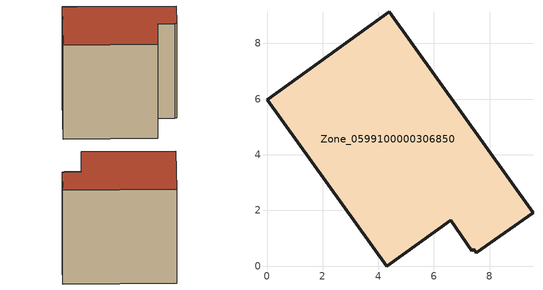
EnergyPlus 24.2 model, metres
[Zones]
Zone_0599100000306850
 floor ground (C_G): 6.6,1.64 4.3,0 0,5.98 4.39,9.13 9.56,1.92 7.53,0.47 7.43,0.6 7.37,0.55 z0
 wall outside (C_F): 4.39,9.13 0,5.98 4.3,0 6.6,1.64 7.37,0.55 7.43,0.6 7.53,0.47 9.56,1.92 4.39,9.13 z0:8.75
 roof outside (C_R): 6.6,1.64 7.37,0.55 7.43,0.6 7.53,0.47 9.56,1.92 4.39,9.13 0,5.98 4.3,0 z8.75
[BUILDING]
Pand.0599100000306850: North Axis=0; Terrain=City; Loads Convergence Tolerance Value=0.04; Temperature Convergence Tolerance Value=0.4; Solar Distribution=FullExterior; Maximum Number of Warmup Days=25; Minimum Number of Warmup Days=1
[Site:Location]
Rotterdam.The.Hague.AP_ZH_NLD Design_Conditions: Latitude=51.96; Longitude=4.45; Time Zone=1; Elevation=-4.5
[SITE:GROUNDTEMPERATURE:BUILDINGSURFACE]
18, 18, 18, 18, 18, 18, 18, 18, 18, 18, 18, 18
[MATERIAL] Thermal Absorptance=0.9; Solar Absorptance=0.7; Visible Absorptance=0.7
Name | Roughness | Thickness | Conductivity | Density | Specific Heat
G.TC.1975-1991 | MediumSmooth | 0.15 | 0.288461 | 540 | 1210
F.TC.1975-1991 | Rough | 0.3 | 0.230769 | 1920 | 840
R.TC.1975-1991 | MediumRough | 0.2 | 0.153846 | 1500 | 1000
[CONSTRUCTION]
C_G: G.TC.1975-1991
C_F: F.TC.1975-1991
C_R: R.TC.1975-1991
[ZONE]
Zone_0599100000306850: Type=1; Multiplier=1; Ceiling Height=Autocalculate; Volume=Autocalculate; Floor Area=autocalculate; Part of Total Floor Area=Yes
[ZONEINFILTRATION:DESIGNFLOWRATE]
Infil_Zone_0599100000306850: Zone or ZoneList or Space or SpaceList=Zone_0599100000306850; Schedule=AlwaysOn; Design Flow Rate Calculation Method=Flow/Area; Flow Rate per Floor Area=0.003; Constant Term Coefficient=1; Temperature Term Coefficient=0; Velocity Term Coefficient=0; Velocity Squared Term Coefficient=0
[HVACTEMPLATE:ZONE:IDEALLOADSAIRSYSTEM]
Zone_0599100000306850: Maximum Heating Supply Air Temperature=50; Minimum Cooling Supply Air Temperature=13; Maximum Heating Supply Air Humidity Ratio=0.0156; Minimum Cooling Supply Air Humidity Ratio=0.0077; Heating Limit=NoLimit; Cooling Limit=NoLimit; Dehumidification Control Type=ConstantSensibleHeatRatio; Cooling Sensible Heat Ratio=0.7; Dehumidification Setpoint=60; Humidification Control Type=None; Humidification Setpoint=30; Outdoor Air Method=None; Outdoor Air Flow Rate per Person=0.00944; Outdoor Air Flow Rate per Zone Floor Area=0; Outdoor Air Flow Rate per Zone=0; Demand Controlled Ventilation Type=None; Outdoor Air Economizer Type=NoEconomizer; Heat Recovery Type=None; Sensible Heat Recovery Effectiveness=0.7; Latent Heat Recovery Effectiveness=0.65
[ZONECONTROL:THERMOSTAT]
ThermostatControl_Zone_0599100000306850: Zone or ZoneList=Zone_0599100000306850; Control Type Schedule=DualSetpointControlType; Control 1=Thermostat_Zone_0599100000306850; Temperature Difference Between Cutout And Setpoint=0
[THERMOSTATSETPOINT:DUALSETPOINT]
Thermostat_Zone_0599100000306850: Heating Setpoint Temperature Schedule=HeatingSetpoint_Zone_0599100000306850; Cooling Setpoint Temperature Schedule=CoolingSetpoint_Zone_0599100000306850
[SCHEDULE:COMPACT]
HeatingSetpoint_Zone_0599100000306850: Through: 12/31, For: AllDays, Until: 24:00, 21
CoolingSetpoint_Zone_0599100000306850: Through: 12/31, For: AllDays, Until: 24:00, 24
DualSetpointControlType: Through: 12/31, For: AllDays, Until: 24:00, 4
AlwaysOn: Through: 12/31, For: AllDays, Until: 24:00, 1
